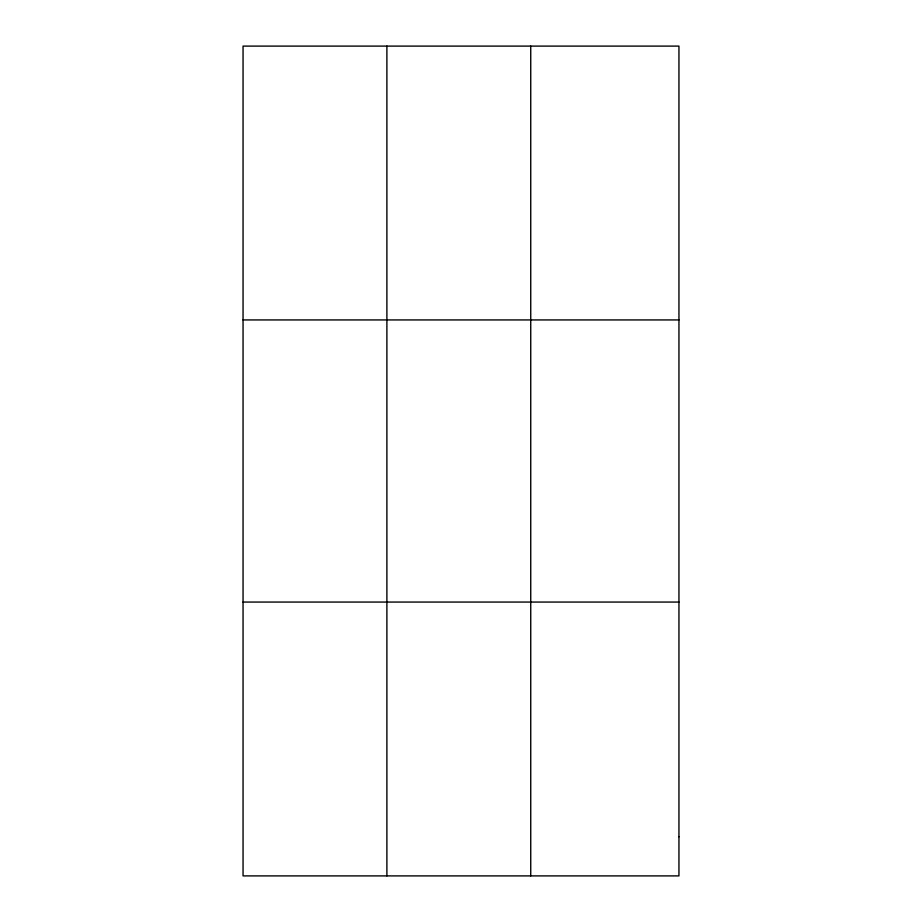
<?xml version="1.0" encoding="UTF-8"?>
<svg xmlns="http://www.w3.org/2000/svg" width="922" height="922" viewBox="0 0 922 922"><rect width="100%" height="100%" fill="white"/><g stroke="black" fill="none" stroke-linecap="round" stroke-linejoin="round"><path stroke-width="1.38" d="M386.894 46.1L386.894 875.9M530.738 46.1L530.738 875.9M243.051 319.934L678.949 319.934M243.051 602.066L678.949 602.066M678.949 836.784L678.949 875.9L243.051 875.9L243.051 46.1L678.949 46.1L678.949 836.784"/></g></svg>
